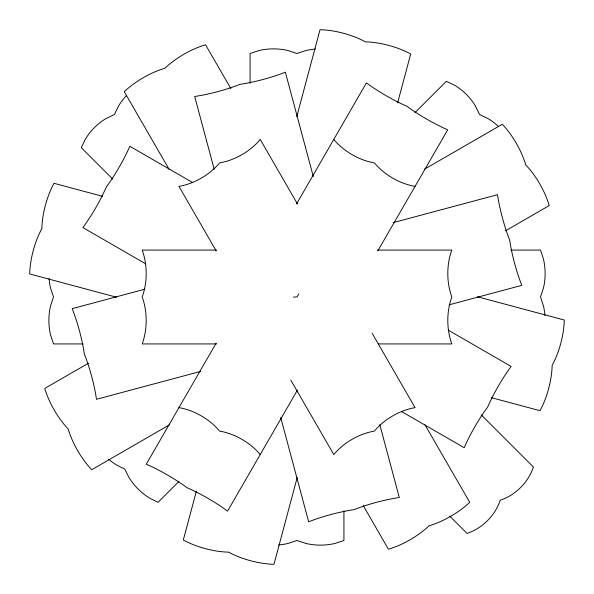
<?xml version="1.0" encoding="UTF-8"?>
<svg xmlns="http://www.w3.org/2000/svg" width="594" height="594" viewBox="0 0 594 594"><rect width="100%" height="100%" fill="white"/><g stroke="black" fill="none" stroke-linecap="round" stroke-linejoin="round"><path stroke-width="0.89" d="M196.376 491.216L183.301 540.005A44.929 17.835 15 0 0 228.631 552.153A44.929 17.835 15 0 0 273.96 564.3L297.238 477.42M296.762 116.58L320.04 29.7A44.929 17.835 15 0 1 365.369 41.847A44.929 17.835 15 0 1 410.699 53.995L397.624 102.784M216.142 343.191L146.28 464.196A44.929 8.554 30 0 1 186.924 487.659A44.929 8.554 30 0 1 227.561 511.13L297.423 390.117M296.577 203.883L366.439 82.87A44.929 8.554 30 0 0 407.076 106.341A44.929 8.554 30 0 0 447.72 129.804L377.858 250.809M414.798 112.83L446.346 81.289L454.848 85.402A47.936 37.986 45 0 1 475.415 105.97L479.529 114.471L488.03 118.585A47.936 37.986 45 0 1 498.618 126.656M178.965 481.4L157.997 502.368L149.621 498.136A49.562 38.417 45 0 1 129.054 477.561L124.814 469.186L116.439 464.946A49.562 38.417 45 0 1 108.576 459.207M88.521 363.179L44.773 388.439A44.929 17.835 60 0 0 68.236 429.076A44.929 17.835 60 0 0 91.699 469.72L169.587 424.747M424.413 169.253L502.301 124.28A44.929 17.835 60 0 1 525.764 164.924A44.929 17.835 60 0 1 549.227 205.561L505.479 230.821M144.914 289.167L72.201 308.65A44.929 8.554 75 0 1 84.341 353.979A44.929 8.554 75 0 1 96.488 399.309L200.817 371.354M393.183 222.646L497.512 194.691A44.929 8.554 75 0 0 509.659 240.021A44.929 8.554 75 0 0 521.799 285.35L449.086 304.833M216.565 250.074L142.159 250.074A44.929 27.406 90 0 1 142.159 297A44.929 27.406 90 0 1 142.159 343.926L216.565 343.926M377.435 250.074L451.841 250.074A44.929 27.406 90 0 0 451.841 297A44.929 27.406 -90 0 0 451.841 343.926L378.319 343.926M510.855 250.074L540.503 250.074L543.436 258.991A49.562 38.417 -90 0 1 543.436 288.083L540.503 297L543.436 305.917A49.562 38.417 -90 0 1 544.936 315.533M83.145 343.926L53.497 343.926L50.564 335.009A49.562 38.417 -90 0 1 50.564 305.917L53.497 297L50.564 288.083A49.562 38.417 -90 0 1 49.064 278.467M102.784 196.376L53.995 183.301A44.929 17.835 -75 0 0 41.847 228.631A44.929 17.835 -75 0 0 29.7 273.96L116.58 297.238M477.42 296.762L564.3 320.04A44.929 17.835 -75 0 1 552.153 365.369A44.929 17.835 -75 0 1 540.005 410.699L491.216 397.624M192.597 182.536L129.804 146.28A44.929 8.554 -60 0 1 106.341 186.924A44.929 8.554 -60 0 1 82.87 227.561L145.664 263.818M448.336 330.182L511.13 366.439A44.929 8.554 -60 0 0 487.659 407.076A44.929 8.554 -60 0 0 464.196 447.72L401.403 411.464M481.192 414.827L533.405 467.033A44.929 36.932 -45 0 1 500.222 500.222A44.929 36.932 -45 0 1 467.033 533.405L449.703 516.067M112.83 179.202L81.289 147.654L85.402 139.152A47.936 37.986 -45 0 1 105.97 118.585L114.471 114.471L118.585 105.97A47.936 37.986 -45 0 1 126.656 95.382M230.821 88.521L205.561 44.773A44.929 17.835 -30 0 0 164.924 68.236A44.929 17.835 -30 0 0 124.28 91.699L169.253 169.587M297.423 203.883L260.224 139.442A44.929 27.406 -30 0 1 219.58 162.905A44.929 27.406 -30 0 1 178.943 186.368L216.142 250.809M372.096 333.212L415.058 407.633A44.929 27.406 -30 0 0 374.42 431.096A44.929 27.406 -30 0 0 333.776 454.559L290.815 380.145M424.747 424.413L469.72 502.301A44.929 17.835 -30 0 1 429.076 525.764A44.929 17.835 -30 0 1 388.439 549.227L363.179 505.479M313.298 176.522L285.35 72.201A44.929 8.554 -15 0 1 240.021 84.341A44.929 8.554 -15 0 1 194.691 96.488L214.174 169.201M379.826 424.799L399.309 497.512A44.929 8.554 -15 0 0 353.979 509.659A44.929 8.554 -15 0 0 308.65 521.799L280.702 417.478M343.926 510.855L343.926 540.503L335.009 543.436A49.562 38.417 0 0 1 305.917 543.436L297 540.503L288.083 543.436A49.562 38.417 0 0 1 278.467 544.936M250.074 83.145L250.074 53.497L258.991 50.564A49.562 38.417 0 0 1 288.083 50.564L297 53.497L305.917 50.564A49.562 38.417 0 0 1 315.533 49.064M298.856 293.956A44.929 43.815 -30 0 0 297 297A44.929 43.815 -30 0 0 293.436 297.089M415.058 186.368A44.929 27.406 30 0 1 374.42 162.905A44.929 27.406 30 0 1 333.776 139.442M178.943 407.633A44.929 27.406 30 0 1 219.58 431.096A44.929 27.406 30 0 1 260.224 454.559"/></g></svg>
